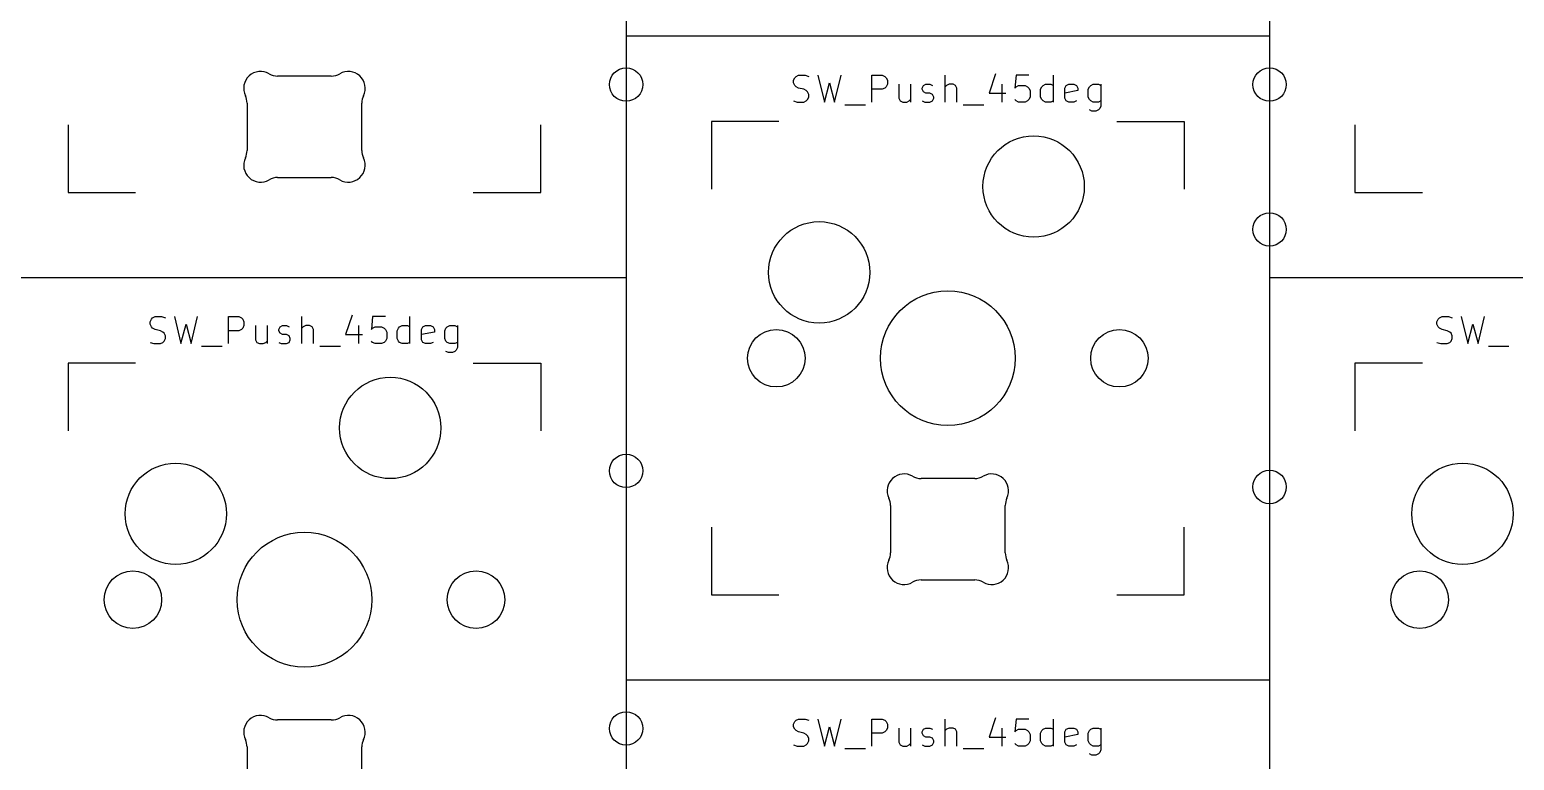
# Model space of a CAD drawing. Extents: x 9 to 292, y -476 to -359.
# Drawn here: x 196.01 to 239.97, y -420.23 to -398.61 of the extents above; entities that cross this region are included whole.
import ezdxf

# ---------------------------------------------------------------- set-up
doc = ezdxf.new("R2010")
doc.units = 0
doc.layers.add('BLACK', color=7, linetype='CONTINUOUS')

msp = doc.modelspace()

# ---------------------------------------------------------------- linework, layer by layer
at = {"layer": 'BLACK', "linetype": 'CONTINUOUS'}
for p, q in [((213.668885, -379.756362), (213.668885, -398.806362)), ((232.718885, -379.756362), (232.718885, -398.806362)), ((213.668885, -386.900111), (213.668885, -405.950111)), ((232.718886, -386.900112), (232.718886, -405.950112)), ((213.668885, -398.806361), (213.668885, -417.856361)), ((232.718885, -398.806361), (213.668885, -398.806361)), ((232.718885, -398.806362), (213.668885, -398.806362)), ((232.718885, -398.806361), (232.718885, -417.856361)), ((204.938338, -399.985111), (203.349433, -399.985111)), ((218.66055, -400.032346), (218.698645, -399.994251)), ((218.698645, -399.994251), (218.774835, -399.956156)), ((218.774835, -399.956156), (218.965312, -399.956156)), ((218.965312, -399.956156), (219.079597, -399.994251)), ((219.346264, -399.956156), (219.53674, -400.756156)), ((219.841502, -400.756156), (220.031979, -399.956156)), ((220.946265, -400.756156), (220.946265, -399.956156)), ((220.946265, -399.956156), (221.251027, -399.956156)), ((221.251027, -399.956156), (221.327217, -399.994251)), ((221.327217, -399.994251), (221.365312, -400.032346)), ((223.117694, -400.756156), (223.117694, -399.956156)), ((224.603409, -399.918061), (224.412932, -400.489489)), ((225.212933, -399.956156), (225.174837, -400.337108)), ((225.593885, -399.956156), (225.212933, -399.956156)), ((226.317695, -400.756156), (226.317695, -399.956156)), ((218.622454, -400.108537), (218.66055, -400.032346)), ((218.622454, -400.184727), (218.622454, -400.108537)), ((218.66055, -400.260918), (218.622454, -400.184727)), ((218.698645, -400.299013), (218.66055, -400.260918)), ((218.774835, -400.337108), (218.698645, -400.299013)), ((218.927216, -400.375203), (218.774835, -400.337108)), ((219.003407, -400.413299), (218.927216, -400.375203)), ((219.041502, -400.451394), (219.003407, -400.413299)), ((219.53674, -400.756156), (219.689121, -400.184727)), ((219.689121, -400.184727), (219.841502, -400.756156)), ((221.251027, -400.375203), (220.946265, -400.375203)), ((221.327217, -400.337108), (221.251027, -400.375203)), ((221.365312, -400.299013), (221.327217, -400.337108)), ((221.365312, -400.032346), (221.403408, -400.108537)), ((221.403408, -400.222822), (221.365312, -400.299013)), ((221.403408, -400.108537), (221.403408, -400.222822)), ((221.746265, -400.222822), (221.746265, -400.64187)), ((222.089122, -400.222822), (222.089122, -400.756156)), ((222.431979, -400.337108), (222.470075, -400.260918)), ((222.431979, -400.375203), (222.431979, -400.337108)), ((222.470075, -400.451394), (222.431979, -400.375203)), ((222.470075, -400.260918), (222.546265, -400.222822)), ((222.546265, -400.222822), (222.660551, -400.222822)), ((222.660551, -400.222822), (222.736741, -400.260918)), ((223.155789, -400.260918), (223.117694, -400.299013)), ((223.231979, -400.222822), (223.155789, -400.260918)), ((223.346265, -400.222822), (223.231979, -400.222822)), ((223.422456, -400.260918), (223.346265, -400.222822)), ((223.460551, -400.337108), (223.422456, -400.260918)), ((223.460551, -400.756156), (223.460551, -400.337108)), ((224.793885, -400.222822), (224.793885, -400.756156)), ((225.174837, -400.337108), (225.212933, -400.299013)), ((225.212933, -400.299013), (225.289123, -400.260918)), ((225.289123, -400.260918), (225.479599, -400.260918)), ((225.479599, -400.260918), (225.55579, -400.299013)), ((225.55579, -400.299013), (225.593885, -400.337108)), ((225.593885, -400.337108), (225.63198, -400.413299)), ((225.63198, -400.413299), (225.63198, -400.603775)), ((225.936742, -400.375203), (225.974838, -400.299013)), ((225.936742, -400.603775), (225.936742, -400.375203)), ((225.974838, -400.299013), (226.012933, -400.260918)), ((226.012933, -400.260918), (226.089123, -400.222822)), ((226.089123, -400.222822), (226.241504, -400.222822)), ((226.241504, -400.222822), (226.317695, -400.260918)), ((226.660552, -400.337108), (226.698648, -400.260918)), ((226.660552, -400.64187), (226.660552, -400.337108)), ((227.041505, -400.413299), (226.660552, -400.489489)), ((226.698648, -400.260918), (226.774838, -400.222822)), ((226.774838, -400.222822), (226.927219, -400.222822)), ((226.927219, -400.222822), (227.00341, -400.260918)), ((227.00341, -400.260918), (227.041505, -400.337108)), ((227.041505, -400.337108), (227.041505, -400.413299)), ((227.346266, -400.375203), (227.384362, -400.299013)), ((227.346266, -400.603775), (227.346266, -400.375203)), ((227.384362, -400.299013), (227.422457, -400.260918)), ((227.422457, -400.260918), (227.498647, -400.222822)), ((227.498647, -400.222822), (227.651028, -400.222822)), ((227.651028, -400.222822), (227.727219, -400.260918)), ((227.727219, -400.222822), (227.727219, -400.870441)), ((202.443886, -400.782268), (202.443886, -402.187952)), ((205.843884, -402.187952), (205.843884, -400.782268)), ((218.622454, -400.718061), (218.73674, -400.756156)), ((218.73674, -400.756156), (218.927216, -400.756156)), ((218.927216, -400.756156), (219.003407, -400.718061)), ((219.003407, -400.718061), (219.041502, -400.679965)), ((219.079597, -400.527584), (219.041502, -400.451394)), ((219.041502, -400.679965), (219.079597, -400.603775)), ((219.079597, -400.603775), (219.079597, -400.527584)), ((220.146265, -400.832346), (220.755788, -400.832346)), ((221.746265, -400.64187), (221.78436, -400.718061)), ((221.78436, -400.718061), (221.86055, -400.756156)), ((221.86055, -400.756156), (221.974836, -400.756156)), ((221.974836, -400.756156), (222.051027, -400.718061)), ((222.051027, -400.718061), (222.089122, -400.679965)), ((222.431979, -400.718061), (222.50817, -400.756156)), ((222.546265, -400.489489), (222.470075, -400.451394)), ((222.50817, -400.756156), (222.660551, -400.756156)), ((222.660551, -400.489489), (222.546265, -400.489489)), ((222.736741, -400.527584), (222.660551, -400.489489)), ((222.660551, -400.756156), (222.736741, -400.718061)), ((222.774837, -400.603775), (222.736741, -400.527584)), ((222.736741, -400.718061), (222.774837, -400.64187)), ((222.774837, -400.64187), (222.774837, -400.603775)), ((223.651028, -400.832346), (224.260551, -400.832346)), ((224.412932, -400.489489), (224.908171, -400.489489)), ((225.212933, -400.718061), (225.174837, -400.679965)), ((225.289123, -400.756156), (225.212933, -400.718061)), ((225.479599, -400.756156), (225.289123, -400.756156)), ((225.55579, -400.718061), (225.479599, -400.756156)), ((225.593885, -400.679965), (225.55579, -400.718061)), ((225.63198, -400.603775), (225.593885, -400.679965)), ((225.974838, -400.679965), (225.936742, -400.603775)), ((226.012933, -400.718061), (225.974838, -400.679965)), ((226.089123, -400.756156), (226.012933, -400.718061)), ((226.241504, -400.756156), (226.089123, -400.756156)), ((226.317695, -400.718061), (226.241504, -400.756156)), ((226.698648, -400.718061), (226.660552, -400.64187)), ((226.774838, -400.756156), (226.698648, -400.718061)), ((226.927219, -400.756156), (226.774838, -400.756156)), ((227.00341, -400.718061), (226.927219, -400.756156)), ((227.384362, -400.679965), (227.346266, -400.603775)), ((227.422457, -400.718061), (227.384362, -400.679965)), ((227.498647, -400.756156), (227.422457, -400.718061)), ((227.651028, -400.756156), (227.498647, -400.756156)), ((227.727219, -400.718061), (227.651028, -400.756156)), ((227.727219, -400.870441), (227.689124, -400.946632)), ((227.460552, -401.022822), (227.384362, -400.984727)), ((227.574838, -401.022822), (227.460552, -401.022822)), ((227.651028, -400.984727), (227.574838, -401.022822)), ((227.689124, -400.946632), (227.651028, -400.984727)), ((197.143885, -401.42511), (197.143885, -403.425111)), ((211.143885, -403.425111), (211.143885, -401.42511)), ((216.193885, -401.331361), (216.193885, -403.331362)), ((218.193886, -401.331361), (216.193885, -401.331361)), ((228.193884, -401.331361), (230.193885, -401.331361)), ((230.193885, -401.331361), (230.193885, -403.331362)), ((235.243886, -401.425111), (235.243886, -403.425112)), ((203.349433, -402.98511), (204.938337, -402.98511)), ((197.143885, -403.425111), (199.143886, -403.425111)), ((209.143884, -403.425111), (211.143885, -403.425111)), ((235.243886, -403.425112), (237.243887, -403.425112)), ((213.668885, -405.950111), (194.618885, -405.950111)), ((213.668885, -405.950111), (194.618885, -405.950111)), ((213.668885, -405.950111), (213.668885, -425.000111)), ((232.718886, -405.950112), (232.718886, -425.000112)), ((251.768886, -405.950112), (232.718886, -405.950112)), ((251.768886, -405.950112), (232.718886, -405.950112)), ((199.572454, -407.252287), (199.61055, -407.176096)), ((199.572454, -407.328477), (199.572454, -407.252287)), ((199.61055, -407.404668), (199.572454, -407.328477)), ((199.61055, -407.176096), (199.648645, -407.138001)), ((199.648645, -407.442763), (199.61055, -407.404668)), ((199.648645, -407.138001), (199.724835, -407.099906)), ((199.724835, -407.480858), (199.648645, -407.442763)), ((199.724835, -407.099906), (199.915312, -407.099906)), ((199.915312, -407.099906), (200.029597, -407.138001)), ((200.296264, -407.099906), (200.48674, -407.899906)), ((200.48674, -407.899906), (200.639121, -407.328477)), ((200.639121, -407.328477), (200.791502, -407.899906)), ((200.791502, -407.899906), (200.981979, -407.099906)), ((201.896265, -407.899906), (201.896265, -407.099906)), ((201.896265, -407.099906), (202.201027, -407.099906)), ((202.201027, -407.099906), (202.277217, -407.138001)), ((202.277217, -407.138001), (202.315312, -407.176096)), ((202.315312, -407.442763), (202.277217, -407.480858)), ((202.315312, -407.176096), (202.353408, -407.252287)), ((202.353408, -407.366572), (202.315312, -407.442763)), ((202.353408, -407.252287), (202.353408, -407.366572)), ((202.696265, -407.366572), (202.696265, -407.78562)), ((203.039122, -407.366572), (203.039122, -407.899906)), ((203.381979, -407.480858), (203.420075, -407.404668)), ((203.420075, -407.404668), (203.496265, -407.366572)), ((203.496265, -407.366572), (203.610551, -407.366572)), ((203.610551, -407.366572), (203.686741, -407.404668)), ((204.067694, -407.899906), (204.067694, -407.099906)), ((204.105789, -407.404668), (204.067694, -407.442763)), ((204.181979, -407.366572), (204.105789, -407.404668)), ((204.296265, -407.366572), (204.181979, -407.366572)), ((204.372456, -407.404668), (204.296265, -407.366572)), ((204.410551, -407.480858), (204.372456, -407.404668)), ((205.553409, -407.061811), (205.362932, -407.633239)), ((205.743885, -407.366572), (205.743885, -407.899906)), ((206.162933, -407.099906), (206.124837, -407.480858)), ((206.124837, -407.480858), (206.162933, -407.442763)), ((206.543885, -407.099906), (206.162933, -407.099906)), ((206.162933, -407.442763), (206.239123, -407.404668)), ((206.239123, -407.404668), (206.429599, -407.404668)), ((206.429599, -407.404668), (206.50579, -407.442763)), ((206.50579, -407.442763), (206.543885, -407.480858)), ((206.886742, -407.518953), (206.924838, -407.442763)), ((206.924838, -407.442763), (206.962933, -407.404668)), ((206.962933, -407.404668), (207.039123, -407.366572)), ((207.039123, -407.366572), (207.191504, -407.366572)), ((207.191504, -407.366572), (207.267695, -407.404668)), ((207.267695, -407.899906), (207.267695, -407.099906)), ((207.610552, -407.480858), (207.648648, -407.404668)), ((207.648648, -407.404668), (207.724838, -407.366572)), ((207.724838, -407.366572), (207.877219, -407.366572)), ((207.877219, -407.366572), (207.95341, -407.404668)), ((207.95341, -407.404668), (207.991505, -407.480858)), ((208.296266, -407.518953), (208.334362, -407.442763)), ((208.334362, -407.442763), (208.372457, -407.404668)), ((208.372457, -407.404668), (208.448647, -407.366572)), ((208.448647, -407.366572), (208.601028, -407.366572)), ((208.601028, -407.366572), (208.677219, -407.404668)), ((208.677219, -407.366572), (208.677219, -408.014191)), ((237.672455, -407.252288), (237.710551, -407.176097)), ((237.672455, -407.328478), (237.672455, -407.252288)), ((237.710551, -407.404669), (237.672455, -407.328478)), ((237.710551, -407.176097), (237.748646, -407.138002)), ((237.748646, -407.442764), (237.710551, -407.404669)), ((237.748646, -407.138002), (237.824836, -407.099907)), ((237.824836, -407.480859), (237.748646, -407.442764)), ((237.824836, -407.099907), (238.015313, -407.099907)), ((238.015313, -407.099907), (238.129598, -407.138002)), ((238.396265, -407.099907), (238.586741, -407.899907)), ((238.586741, -407.899907), (238.739122, -407.328478)), ((238.739122, -407.328478), (238.891503, -407.899907)), ((238.891503, -407.899907), (239.08198, -407.099907)), ((199.572454, -407.861811), (199.68674, -407.899906)), ((199.68674, -407.899906), (199.877216, -407.899906)), ((199.877216, -407.518953), (199.724835, -407.480858)), ((199.953407, -407.557049), (199.877216, -407.518953)), ((199.877216, -407.899906), (199.953407, -407.861811)), ((199.991502, -407.595144), (199.953407, -407.557049)), ((199.953407, -407.861811), (199.991502, -407.823715)), ((200.029597, -407.671334), (199.991502, -407.595144)), ((199.991502, -407.823715), (200.029597, -407.747525)), ((200.029597, -407.747525), (200.029597, -407.671334)), ((202.201027, -407.518953), (201.896265, -407.518953)), ((202.277217, -407.480858), (202.201027, -407.518953)), ((202.696265, -407.78562), (202.73436, -407.861811)), ((202.73436, -407.861811), (202.81055, -407.899906)), ((202.81055, -407.899906), (202.924836, -407.899906)), ((202.924836, -407.899906), (203.001027, -407.861811)), ((203.001027, -407.861811), (203.039122, -407.823715)), ((203.381979, -407.518953), (203.381979, -407.480858)), ((203.420075, -407.595144), (203.381979, -407.518953)), ((203.381979, -407.861811), (203.45817, -407.899906)), ((203.496265, -407.633239), (203.420075, -407.595144)), ((203.45817, -407.899906), (203.610551, -407.899906)), ((203.610551, -407.633239), (203.496265, -407.633239)), ((203.686741, -407.671334), (203.610551, -407.633239)), ((203.610551, -407.899906), (203.686741, -407.861811)), ((203.724837, -407.747525), (203.686741, -407.671334)), ((203.686741, -407.861811), (203.724837, -407.78562)), ((203.724837, -407.78562), (203.724837, -407.747525)), ((204.410551, -407.899906), (204.410551, -407.480858)), ((205.362932, -407.633239), (205.858171, -407.633239)), ((206.162933, -407.861811), (206.124837, -407.823715)), ((206.239123, -407.899906), (206.162933, -407.861811)), ((206.429599, -407.899906), (206.239123, -407.899906)), ((206.50579, -407.861811), (206.429599, -407.899906)), ((206.543885, -407.823715), (206.50579, -407.861811)), ((206.543885, -407.480858), (206.58198, -407.557049)), ((206.58198, -407.747525), (206.543885, -407.823715)), ((206.58198, -407.557049), (206.58198, -407.747525)), ((206.886742, -407.747525), (206.886742, -407.518953)), ((206.924838, -407.823715), (206.886742, -407.747525)), ((206.962933, -407.861811), (206.924838, -407.823715)), ((207.039123, -407.899906), (206.962933, -407.861811)), ((207.191504, -407.899906), (207.039123, -407.899906)), ((207.267695, -407.861811), (207.191504, -407.899906)), ((207.610552, -407.78562), (207.610552, -407.480858)), ((207.991505, -407.557049), (207.610552, -407.633239)), ((207.648648, -407.861811), (207.610552, -407.78562)), ((207.724838, -407.899906), (207.648648, -407.861811)), ((207.877219, -407.899906), (207.724838, -407.899906)), ((207.95341, -407.861811), (207.877219, -407.899906)), ((207.991505, -407.480858), (207.991505, -407.557049)), ((208.296266, -407.747525), (208.296266, -407.518953)), ((208.334362, -407.823715), (208.296266, -407.747525)), ((208.372457, -407.861811), (208.334362, -407.823715)), ((208.448647, -407.899906), (208.372457, -407.861811)), ((208.601028, -407.899906), (208.448647, -407.899906)), ((208.677219, -407.861811), (208.601028, -407.899906)), ((237.672455, -407.861812), (237.786741, -407.899907)), ((237.786741, -407.899907), (237.977217, -407.899907)), ((237.977217, -407.518954), (237.824836, -407.480859)), ((238.053408, -407.55705), (237.977217, -407.518954)), ((237.977217, -407.899907), (238.053408, -407.861812)), ((238.091503, -407.595145), (238.053408, -407.55705)), ((238.053408, -407.861812), (238.091503, -407.823716)), ((238.129598, -407.671335), (238.091503, -407.595145)), ((238.091503, -407.823716), (238.129598, -407.747526)), ((238.129598, -407.747526), (238.129598, -407.671335)), ((201.096265, -407.976096), (201.705788, -407.976096)), ((204.601028, -407.976096), (205.210551, -407.976096)), ((208.410552, -408.166572), (208.334362, -408.128477)), ((208.524838, -408.166572), (208.410552, -408.166572)), ((208.601028, -408.128477), (208.524838, -408.166572)), ((208.639124, -408.090382), (208.601028, -408.128477)), ((208.677219, -408.014191), (208.639124, -408.090382)), ((239.196266, -407.976097), (239.805789, -407.976097)), ((197.143885, -408.475111), (197.143885, -410.475112)), ((199.143886, -408.475111), (197.143885, -408.475111)), ((209.143884, -408.475111), (211.143885, -408.475111)), ((211.143885, -408.475111), (211.143885, -410.475112)), ((235.243886, -408.475112), (235.243886, -410.475113)), ((237.243887, -408.475112), (235.243886, -408.475112)), ((223.988338, -411.891363), (222.399434, -411.891363)), ((221.493887, -412.688521), (221.493887, -414.094205)), ((224.893885, -414.094205), (224.893885, -412.688521)), ((216.193885, -413.33136), (216.193885, -415.331361)), ((230.193885, -415.331361), (230.193885, -413.33136)), ((222.399433, -414.891362), (223.988338, -414.891362)), ((216.193885, -415.331361), (218.193886, -415.331361)), ((228.193884, -415.331361), (230.193885, -415.331361)), ((232.718885, -417.856361), (213.668885, -417.856361)), ((213.668886, -417.856362), (213.668886, -436.906362)), ((232.718886, -417.856362), (213.668886, -417.856362)), ((232.718886, -417.856362), (232.718886, -436.906362)), ((204.938337, -419.035113), (203.349433, -419.035113)), ((218.622455, -419.158538), (218.660551, -419.082347)), ((218.622455, -419.234728), (218.622455, -419.158538)), ((218.660551, -419.310919), (218.622455, -419.234728)), ((218.660551, -419.082347), (218.698646, -419.044252)), ((218.698646, -419.349014), (218.660551, -419.310919)), ((218.698646, -419.044252), (218.774836, -419.006157)), ((218.774836, -419.006157), (218.965313, -419.006157)), ((218.965313, -419.006157), (219.079598, -419.044252)), ((219.346265, -419.006157), (219.536741, -419.806157)), ((219.536741, -419.806157), (219.689122, -419.234728)), ((219.689122, -419.234728), (219.841503, -419.806157)), ((219.841503, -419.806157), (220.03198, -419.006157)), ((220.946266, -419.806157), (220.946266, -419.006157)), ((220.946266, -419.006157), (221.251028, -419.006157)), ((221.251028, -419.006157), (221.327218, -419.044252)), ((221.327218, -419.044252), (221.365313, -419.082347)), ((221.365313, -419.082347), (221.403409, -419.158538)), ((221.403409, -419.272823), (221.365313, -419.349014)), ((221.403409, -419.158538), (221.403409, -419.272823)), ((221.746266, -419.272823), (221.746266, -419.691871)), ((222.089123, -419.272823), (222.089123, -419.806157)), ((222.43198, -419.387109), (222.470076, -419.310919)), ((222.470076, -419.310919), (222.546266, -419.272823)), ((222.546266, -419.272823), (222.660552, -419.272823)), ((222.660552, -419.272823), (222.736742, -419.310919)), ((223.117695, -419.806157), (223.117695, -419.006157)), ((223.15579, -419.310919), (223.117695, -419.349014)), ((223.23198, -419.272823), (223.15579, -419.310919)), ((223.346266, -419.272823), (223.23198, -419.272823)), ((223.422457, -419.310919), (223.346266, -419.272823)), ((223.460552, -419.387109), (223.422457, -419.310919)), ((224.60341, -418.968062), (224.412933, -419.53949)), ((224.793886, -419.272823), (224.793886, -419.806157)), ((225.212934, -419.006157), (225.174838, -419.387109)), ((225.593886, -419.006157), (225.212934, -419.006157)), ((225.212934, -419.349014), (225.289124, -419.310919)), ((225.289124, -419.310919), (225.4796, -419.310919)), ((225.4796, -419.310919), (225.555791, -419.349014)), ((225.974839, -419.349014), (226.012934, -419.310919)), ((226.012934, -419.310919), (226.089124, -419.272823)), ((226.089124, -419.272823), (226.241505, -419.272823)), ((226.241505, -419.272823), (226.317696, -419.310919)), ((226.317696, -419.806157), (226.317696, -419.006157)), ((226.660553, -419.387109), (226.698649, -419.310919)), ((226.698649, -419.310919), (226.774839, -419.272823)), ((226.774839, -419.272823), (226.92722, -419.272823)), ((226.92722, -419.272823), (227.003411, -419.310919)), ((227.003411, -419.310919), (227.041506, -419.387109)), ((227.384363, -419.349014), (227.422458, -419.310919)), ((227.422458, -419.310919), (227.498648, -419.272823)), ((227.498648, -419.272823), (227.651029, -419.272823)), ((227.651029, -419.272823), (227.72722, -419.310919)), ((227.72722, -419.272823), (227.72722, -419.920442)), ((218.622455, -419.768062), (218.736741, -419.806157)), ((218.774836, -419.387109), (218.698646, -419.349014)), ((218.927217, -419.425204), (218.774836, -419.387109)), ((219.003408, -419.4633), (218.927217, -419.425204)), ((218.927217, -419.806157), (219.003408, -419.768062)), ((219.041503, -419.501395), (219.003408, -419.4633)), ((219.003408, -419.768062), (219.041503, -419.729966)), ((219.079598, -419.577585), (219.041503, -419.501395)), ((219.041503, -419.729966), (219.079598, -419.653776)), ((219.079598, -419.653776), (219.079598, -419.577585)), ((221.251028, -419.425204), (220.946266, -419.425204)), ((221.327218, -419.387109), (221.251028, -419.425204)), ((221.365313, -419.349014), (221.327218, -419.387109)), ((221.746266, -419.691871), (221.784361, -419.768062)), ((221.784361, -419.768062), (221.860551, -419.806157)), ((221.974837, -419.806157), (222.051028, -419.768062)), ((222.051028, -419.768062), (222.089123, -419.729966)), ((222.43198, -419.425204), (222.43198, -419.387109)), ((222.470076, -419.501395), (222.43198, -419.425204)), ((222.43198, -419.768062), (222.508171, -419.806157)), ((222.546266, -419.53949), (222.470076, -419.501395)), ((222.660552, -419.53949), (222.546266, -419.53949)), ((222.736742, -419.577585), (222.660552, -419.53949)), ((222.660552, -419.806157), (222.736742, -419.768062)), ((222.774838, -419.653776), (222.736742, -419.577585)), ((222.736742, -419.768062), (222.774838, -419.691871)), ((222.774838, -419.691871), (222.774838, -419.653776)), ((223.460552, -419.806157), (223.460552, -419.387109)), ((224.412933, -419.53949), (224.908172, -419.53949)), ((225.174838, -419.387109), (225.212934, -419.349014)), ((225.212934, -419.768062), (225.174838, -419.729966)), ((225.289124, -419.806157), (225.212934, -419.768062)), ((225.555791, -419.768062), (225.4796, -419.806157)), ((225.555791, -419.349014), (225.593886, -419.387109)), ((225.593886, -419.729966), (225.555791, -419.768062)), ((225.593886, -419.387109), (225.631981, -419.4633)), ((225.631981, -419.653776), (225.593886, -419.729966)), ((225.631981, -419.4633), (225.631981, -419.653776)), ((225.936743, -419.425204), (225.974839, -419.349014)), ((225.936743, -419.653776), (225.936743, -419.425204)), ((225.974839, -419.729966), (225.936743, -419.653776)), ((226.012934, -419.768062), (225.974839, -419.729966)), ((226.089124, -419.806157), (226.012934, -419.768062)), ((226.317696, -419.768062), (226.241505, -419.806157)), ((226.660553, -419.691871), (226.660553, -419.387109)), ((227.041506, -419.4633), (226.660553, -419.53949)), ((226.698649, -419.768062), (226.660553, -419.691871)), ((226.774839, -419.806157), (226.698649, -419.768062)), ((227.003411, -419.768062), (226.92722, -419.806157)), ((227.041506, -419.387109), (227.041506, -419.4633)), ((227.346267, -419.425204), (227.384363, -419.349014)), ((227.346267, -419.653776), (227.346267, -419.425204)), ((227.384363, -419.729966), (227.346267, -419.653776)), ((227.422458, -419.768062), (227.384363, -419.729966)), ((227.498648, -419.806157), (227.422458, -419.768062)), ((227.72722, -419.768062), (227.651029, -419.806157)), ((202.443886, -419.832271), (202.443886, -421.237955)), ((205.843884, -421.237955), (205.843884, -419.832271)), ((218.736741, -419.806157), (218.927217, -419.806157)), ((220.146266, -419.882347), (220.755789, -419.882347)), ((221.860551, -419.806157), (221.974837, -419.806157)), ((222.508171, -419.806157), (222.660552, -419.806157)), ((223.651029, -419.882347), (224.260552, -419.882347)), ((225.4796, -419.806157), (225.289124, -419.806157)), ((226.241505, -419.806157), (226.089124, -419.806157)), ((226.92722, -419.806157), (226.774839, -419.806157)), ((227.460553, -420.072823), (227.384363, -420.034728)), ((227.574839, -420.072823), (227.460553, -420.072823)), ((227.651029, -419.806157), (227.498648, -419.806157)), ((227.651029, -420.034728), (227.574839, -420.072823)), ((227.689125, -419.996633), (227.651029, -420.034728)), ((227.72722, -419.920442), (227.689125, -419.996633))]:
    msp.add_line(p, q, dxfattribs=at)
at = {"layer": 'BLACK'}
for centre, radius in [((213.668885, -400.235111), 0.4953), ((213.668885, -400.235111), 0.4953), ((213.668885, -400.235111), 0.4953), ((232.718885, -400.235111), 0.4953), ((232.718885, -400.235111), 0.4953), ((232.718885, -400.235111), 0.4953), ((225.733885, -403.251361), 1.499999), ((225.733885, -403.251361), 1.499999), ((225.733885, -403.251361), 1.499999), ((219.383885, -405.791361), 1.499999), ((219.383885, -405.791361), 1.499999), ((219.383885, -405.791361), 1.499999), ((232.718886, -404.521362), 0.4953), ((232.718886, -404.521362), 0.4953), ((232.718886, -404.521362), 0.4953), ((223.193885, -408.331361), 1.993899), ((223.193885, -408.331361), 1.993899), ((223.193885, -408.331361), 1.993899), ((218.113886, -408.331361), 0.850899), ((218.113886, -408.331361), 0.850899), ((218.113886, -408.331361), 0.850899), ((228.273884, -408.331361), 0.850899), ((228.273884, -408.331361), 0.850899), ((228.273884, -408.331361), 0.850899), ((206.683885, -410.395111), 1.499999), ((206.683885, -410.395111), 1.499999), ((206.683885, -410.395111), 1.499999), ((213.668885, -411.665111), 0.4953), ((213.668885, -411.665111), 0.4953), ((213.668885, -411.665111), 0.4953), ((200.333885, -412.935111), 1.499999), ((200.333885, -412.935111), 1.499999), ((200.333885, -412.935111), 1.499999), ((232.718886, -412.141362), 0.4953), ((232.718886, -412.141362), 0.4953), ((232.718886, -412.141362), 0.4953), ((238.433886, -412.935112), 1.499999), ((238.433886, -412.935112), 1.499999), ((238.433886, -412.935112), 1.499999), ((204.143885, -415.475111), 1.993899), ((204.143885, -415.475111), 1.993899), ((204.143885, -415.475111), 1.993899), ((199.063886, -415.475111), 0.850899), ((199.063886, -415.475111), 0.850899), ((199.063886, -415.475111), 0.850899), ((209.223884, -415.475111), 0.850899), ((209.223884, -415.475111), 0.850899), ((209.223884, -415.475111), 0.850899), ((237.163887, -415.475112), 0.850899), ((237.163887, -415.475112), 0.850899), ((237.163887, -415.475112), 0.850899), ((213.668885, -419.285111), 0.4953), ((213.668885, -419.285111), 0.4953), ((213.668885, -419.285111), 0.4953)]:
    msp.add_circle(centre, radius, dxfattribs=at)
for centre, radius, start, end in [((202.844915, -400.348511), 0.499999, -300.2993953, -154.2936752), ((203.349435, -399.485101), 0.500009, -120.299015, -90.0003438), ((204.938341, -399.485117), 0.499994, -90.0003438, -59.7007692), ((205.442855, -400.348512), 0.499999, -25.7062216, 120.2994531), ((201.943585, -400.782311), 0.50029, 0.0049245, 25.6956566), ((206.343874, -400.782266), 0.49999, -205.7064624, -179.9998854), ((201.943535, -402.187871), 0.500351, -25.6971983, -0.0093899), ((206.343883, -402.187953), 0.499999, -180.0001146, -154.2937784), ((202.844915, -402.621711), 0.499996, -205.7064281, -59.7003734), ((205.442855, -402.621709), 0.5, -120.2993953, 25.7064281), ((203.349435, -403.485121), 0.50001, 90.0002292, 120.2988005), ((204.938335, -403.485119), 0.500009, 59.7009849, 89.9997708), ((221.894916, -412.254764), 0.5, -300.2993953, -154.2935719), ((222.399436, -411.391354), 0.500009, -120.299015, -90.0002292), ((223.988336, -411.391352), 0.50001, -89.9997708, -59.7011995), ((224.492856, -412.254762), 0.499996, -25.7064281, 120.2996266), ((220.993888, -412.68852), 0.499999, -0.0001146, 25.7062216), ((225.394236, -412.688602), 0.500351, 154.3028017, 179.9906101), ((221.894916, -414.527961), 0.499999, -205.7062216, -59.7005469), ((220.993897, -414.094207), 0.49999, -25.7064624, 0.0001146), ((224.492856, -414.527962), 0.499999, -120.2993953, 25.7063248), ((225.394186, -414.094162), 0.50029, -179.9950755, -154.3043434), ((222.39943, -415.391356), 0.499994, 89.9996562, 120.2992308), ((223.988336, -415.391372), 0.500009, 59.7009849, 89.9996562), ((202.844915, -419.398514), 0.5, -300.2993953, -154.2935719), ((205.442855, -419.398512), 0.499996, -25.7064281, 120.2996266), ((203.349435, -418.535104), 0.500009, -120.299015, -90.0002292), ((204.938335, -418.535102), 0.50001, -89.9997708, -59.7011995), ((201.943887, -419.83227), 0.499999, -0.0001146, 25.7062216), ((206.344235, -419.832352), 0.500351, 154.3028017, 179.9906101)]:
    msp.add_arc(centre, radius, start, end, dxfattribs=at)
at = {"layer": 'WHITE'}
for centre, radius in [((213.668885, -400.235111), 0.4953), ((232.718885, -400.235111), 0.4953), ((225.733885, -403.251361), 1.499999), ((219.383885, -405.791361), 1.499999), ((232.718886, -404.521362), 0.4953), ((223.193885, -408.331361), 1.993899), ((218.113886, -408.331361), 0.850899), ((228.273884, -408.331361), 0.850899), ((206.683885, -410.395111), 1.499999), ((213.668885, -411.665111), 0.4953), ((200.333885, -412.935111), 1.499999), ((232.718886, -412.141362), 0.4953), ((238.433886, -412.935112), 1.499999), ((204.143885, -415.475111), 1.993899), ((199.063886, -415.475111), 0.850899), ((209.223884, -415.475111), 0.850899), ((237.163887, -415.475112), 0.850899), ((213.668885, -419.285111), 0.4953)]:
    msp.add_circle(centre, radius, dxfattribs=at)

doc.saveas('drawing.dxf')
